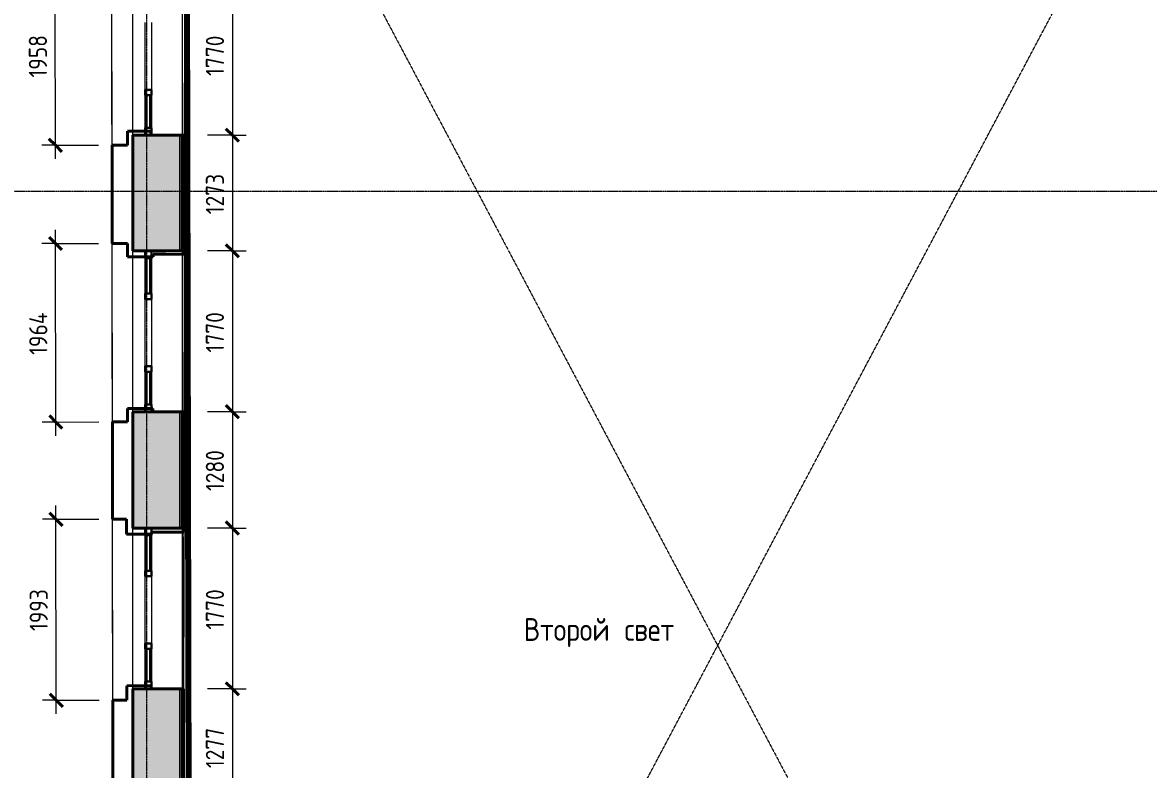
# Model space of a CAD drawing. Header units: millimetres. Extents: x -11886 to 68941, y -8130 to 45506.
# Drawn here: x 17241 to 29626, y 30494 to 38714 of the extents above; entities that cross this region are included whole.
import ezdxf

# ---------------------------------------------------------------- set-up
doc = ezdxf.new("R2010")
doc.units = ezdxf.units.MM
doc.linetypes.add('ADSK_Линия сетки', pattern=[25, 20, -2.5, 0, -2.5])
doc.linetypes.add('ADSK_Сверху', pattern=[4.5, 3, -1.5])
for name, color, linetype, lineweight in [('Аннотация', 7, 'Continuous', 9), ('Витраж', 7, 'Continuous', 18), ('Оси', 7, 'Continuous', 9), ('Панели витража', 7, 'Continuous', 18), ('Размеры', 7, 'Continuous', 9), ('Размеры-100', 7, 'Continuous', 9), ('Стены', 7, 'Continuous', 18), ('Стены внутренние', 7, 'Continuous', 18), ('Стены наружные', 7, 'Continuous', 18), ('Стены штриховка', 7, 'Continuous', 18), ('стояки', 7, 'Continuous', 9)]:
    doc.layers.add(name, color=color, linetype=linetype, lineweight=lineweight)
for name, color, linetype, lineweight, true_color in [('Линии', 7, 'Continuous', 9, 0x00a600), ('планы со стояками отопление_dwg', 7, 'Continuous', 9, 0x767676), ('Стены разрез', 7, 'Continuous', 40, 0xbb5389)]:
    doc.layers.add(name, color=color, linetype=linetype, lineweight=lineweight, true_color=true_color)
doc.styles.add('GOST Common_1', font='GOST_Common.ttf', dxfattribs={"width": 0.9, "height": 200})
doc.styles.add('GOST Common_2', font='GOST_Common.ttf', dxfattribs={"width": 0.9, "height": 250})
doc.dimstyles.new('ADSK_Основной_2_мм_Округление_до_1_мм', dxfattribs={"dimscale": 304.8, "dimtxt": 201.142999, "dimasz": 0.463911, "dimexe": 0.492126, "dimexo": 0.492126, "dimgap": 0.098425, "dimtad": 1, "dimdec": 0, "dimdsep": 46, "dimtxsty": 'GOST Common_1', "dimblk1": 'OBLIQUE', "dimblk2": 'OBLIQUE', "dimsah": 1, "dimcen": 0.09, "dimdle": 0.492126, "dimazin": 2, "dimtfac": 1, "dimtdec": 4, "dimtix": 1, "dimtmove": 0, "dimatfit": 3, "dimfxl": 1, "dimtvp": 1, "dimtolj": 1, "dimtzin": 0, "dimlwd": 20, "dimlwe": 20, "dimarcsym": 2})
doc.dimstyles.new('ADSK_Основной_2_мм_Округление_до_1_мм_2', dxfattribs={"dimscale": 304.8, "dimtxt": 201.142999, "dimasz": 0.463911, "dimexe": 0.492126, "dimexo": 0.492126, "dimgap": 0.098425, "dimtad": 1, "dimdec": 0, "dimdsep": 46, "dimtxsty": 'GOST Common_1', "dimblk1": 'OBLIQUE', "dimblk2": 'OBLIQUE', "dimsah": 1, "dimcen": 0.09, "dimdle": 0.492126, "dimazin": 2, "dimtfac": 1, "dimtdec": 4, "dimtix": 1, "dimtmove": 0, "dimatfit": 3, "dimfxl": 1, "dimtvp": 1, "dimtolj": 1, "dimtzin": 0, "dimlwd": 20, "dimlwe": 20, "dimarcsym": 2})

# ---------------------------------------------------------------- blocks, each defined once
blk = doc.blocks.new('Существующие стены 1 эт - Существующие стены 1 эт-653793-01 План 1-го этажа кладочный')
at = {"layer": 'Стены', "color": 243, "true_color": 0xbb5389}
for p, q in [((18236, 30593), (18216, 43697)), ((18226, 37364), (18223, 39322)), ((19026, 39254), (19023, 37115)), ((19023, 37115), (19026, 39254)), ((19026, 39254), (19023, 37115)), ((19026, 39203), (19023, 37474)), ((18395, 37364), (18394, 37520)), ((18394, 37520), (18591, 37520)), ((18998, 37474), (19023, 37474)), ((18226, 37364), (18395, 37364)), ((19023, 37115), (18998, 37115)), ((18998, 37115), (19023, 37115)), ((19023, 37115), (19021, 36175)), ((18230, 34318), (18227, 36282)), ((18394, 36282), (18227, 36282)), ((18394, 36135), (18394, 36282)), ((18998, 36175), (19021, 36175)), ((19021, 36175), (18998, 36175)), ((19021, 36175), (19018, 34000)), ((19018, 34000), (19021, 36175)), ((19021, 36175), (19018, 34000)), ((18591, 36136), (18394, 36135)), ((18678, 36136), (18661, 36136)), ((18679, 36163), (18678, 36136)), ((18819, 36163), (18679, 36163)), ((19021, 36162), (18819, 36163)), ((19021, 36162), (19018, 34431)), ((18396, 34318), (18396, 34466)), ((18396, 34466), (18591, 34466)), ((18661, 34466), (18676, 34466)), ((18676, 34466), (18676, 34431)), ((18998, 34431), (19018, 34431)), ((18230, 34318), (18396, 34318)), ((19018, 34000), (18998, 34000)), ((18998, 34000), (19018, 34000)), ((19018, 34000), (19016, 33047)), ((18235, 31256), (18232, 33249)), ((18385, 33249), (18232, 33249)), ((18385, 33083), (18385, 33249)), ((18591, 33083), (18385, 33083)), ((18798, 33107), (18661, 33107)), ((19016, 33107), (18798, 33107)), ((19016, 33107), (19013, 31381)), ((18998, 33047), (19016, 33047)), ((19016, 33047), (18998, 33047)), ((19016, 33047), (19012, 30846)), ((19012, 30846), (19016, 33047)), ((19016, 33047), (19012, 30846)), ((18388, 31416), (18591, 31417)), ((18388, 31256), (18388, 31416)), ((18998, 31381), (19013, 31381)), ((18235, 31256), (18388, 31256)), ((19012, 30846), (18998, 30846)), ((18998, 30846), (19012, 30846)), ((19012, 30846), (19011, 30164)), ((18233, 29415), (18236, 30593))]:
    blk.add_line(p, q, dxfattribs=at)
at = {"layer": 'Стены разрез'}
for p, q in [((18652, 37520), (18394, 37520)), ((18394, 37520), (18395, 37364)), ((18652, 37474), (18652, 37520)), ((18792, 37474), (18652, 37474)), ((19023, 37474), (18792, 37474)), ((19021, 36162), (19023, 37474)), ((18395, 37364), (18226, 37364)), ((18226, 37364), (18227, 36282)), ((18227, 36282), (18394, 36282)), ((18394, 36282), (18394, 36135)), ((18394, 36135), (18678, 36136)), ((18678, 36136), (18679, 36163)), ((18679, 36163), (18819, 36163)), ((18819, 36163), (19021, 36162)), ((18676, 34466), (18396, 34466)), ((18396, 34466), (18396, 34318)), ((18676, 34431), (18676, 34466)), ((18816, 34431), (18676, 34431)), ((19018, 34431), (18816, 34431)), ((19016, 33107), (19018, 34431)), ((18396, 34318), (18230, 34318)), ((18230, 34318), (18232, 33249)), ((18232, 33249), (18385, 33249)), ((18385, 33249), (18385, 33083)), ((18385, 33083), (18658, 33083)), ((18658, 33083), (18658, 33107)), ((18658, 33107), (18798, 33107)), ((18798, 33107), (19016, 33107)), ((18656, 31417), (18388, 31416)), ((18388, 31416), (18388, 31256)), ((18656, 31381), (18656, 31417)), ((18796, 31381), (18656, 31381)), ((19013, 31381), (18796, 31381)), ((19011, 30071), (19013, 31381)), ((18388, 31256), (18235, 31256)), ((18235, 31256), (18236, 30593)), ((18236, 30593), (18235, 30194))]:
    blk.add_line(p, q, dxfattribs=at)
blk = doc.blocks.new('Системная панель - _AR_Стекло_40мм_привязка по центру-V42-01 План 1-го этажа кладочный')
at = {"layer": 'Панели витража', "lineweight": 30}
for p, q in [((180, 20), (-180, 20)), ((-180, 20), (-180, -20)), ((180, -20), (180, 20)), ((-180, -20), (180, -20))]:
    blk.add_line(p, q, dxfattribs=at)
blk = doc.blocks.new('Прямоугольный импост - 70х20_60мм-V43-01 План 1-го этажа кладочный')
at = {"layer": 'Витраж', "lineweight": 30}
for p, q in [((-80, 35), (0, 35)), ((-80, -35), (-80, 35)), ((0, 35), (0, -35)), ((0, -35), (-80, -35))]:
    blk.add_line(p, q, dxfattribs=at)
blk = doc.blocks.new('Прямоугольный импост - 70х20_60мм-V44-01 План 1-го этажа кладочный')
at = {"layer": 'Витраж', "lineweight": 30}
for p, q in [((0, 35), (-80, 35)), ((-80, 35), (-80, -35)), ((0, -35), (0, 35)), ((-80, -35), (0, -35))]:
    blk.add_line(p, q, dxfattribs=at)
blk = doc.blocks.new('Системная панель - _AR_Стекло_40мм_привязка по центру-V45-01 План 1-го этажа кладочный')
at = {"layer": 'Панели витража', "lineweight": 30}
for p, q in [((195, 20), (-195, 20)), ((-195, 20), (-195, -20)), ((195, -20), (195, 20)), ((-195, -20), (195, -20))]:
    blk.add_line(p, q, dxfattribs=at)
blk = doc.blocks.new('Прямоугольный импост - 70х60мм-1426887-01 План 1-го этажа кладочный')
at = {"layer": 'Витраж'}
for p, q in [((-6144, 27336), (-6144, 27726)), ((-6074, 27726), (-6074, 27336))]:
    blk.add_line(p, q, dxfattribs=at)
blk = doc.blocks.new('Прямоугольный импост - 70х60мм-V16-01 План 1-го этажа кладочный')
at = {"layer": 'Витраж'}
for p, q in [((-6006, 11032), (-6006, 11392)), ((-5936, 11392), (-5936, 11032))]:
    blk.add_line(p, q, dxfattribs=at)
blk = doc.blocks.new('Прямоугольный импост - 70х60мм-1229542-01 План 1-го этажа кладочный')
at = {"layer": 'Витраж'}
for p, q in [((3738, 34638), (3738, 35378)), ((3808, 35378), (3808, 34638))]:
    blk.add_line(p, q, dxfattribs=at)
blk = doc.blocks.new('Прямоугольный импост - 70х60мм-1439128-01 План 1-го этажа кладочный')
at = {"layer": 'Витраж', "lineweight": 30}
for p, q in [((-30, 35), (30, 35)), ((-30, -35), (-30, 35)), ((30, 35), (30, -35)), ((30, -35), (-30, -35))]:
    blk.add_line(p, q, dxfattribs=at)
blk = doc.blocks.new('Системная панель - _AR_Стекло_40мм_привязка по центру-V46-01 План 1-го этажа кладочный')
at = {"layer": 'Панели витража', "lineweight": 30}
for p, q in [((180, 20), (-180, 20)), ((-180, 20), (-180, -20)), ((180, -20), (180, 20)), ((-180, -20), (180, -20))]:
    blk.add_line(p, q, dxfattribs=at)
blk = doc.blocks.new('Прямоугольный импост - 70х20_60мм-V48-01 План 1-го этажа кладочный')
at = {"layer": 'Витраж', "lineweight": 30}
for p, q in [((0, 35), (-80, 35)), ((-80, 35), (-80, -35)), ((0, -35), (0, 35)), ((-80, -35), (0, -35))]:
    blk.add_line(p, q, dxfattribs=at)
blk = doc.blocks.new('Прямоугольный импост - 70х60мм-1225009-01 План 1-го этажа кладочный')
at = {"layer": 'Витраж'}
for p, q in [((-6006, 9732), (-6006, 10092)), ((-5936, 10092), (-5936, 9732))]:
    blk.add_line(p, q, dxfattribs=at)
blk = doc.blocks.new('Прямоугольный импост - 70х60мм-V51-01 План 1-го этажа кладочный')
at = {"layer": 'Витраж', "lineweight": 30}
for p, q in [((-30, 35), (30, 35)), ((-30, -35), (-30, 35)), ((30, 35), (30, -35)), ((30, -35), (-30, -35))]:
    blk.add_line(p, q, dxfattribs=at)
blk = doc.blocks.new('планы со стояками отопление_dwg-1484427-01 План 1-го этажа кладочный')
at = {"layer": 'стояки', "color": 40, "lineweight": 80, "true_color": 0xffbf00}
blk.add_line((191438, 198942), (191477, 176909), dxfattribs=at)
blk = doc.blocks.new('DIMBLOCK10-01 План 1-го этажа кладочный')
at = {"layer": 'Размеры-100', "lineweight": 40, "transparency": 16777216}
for p, q in [((17600, 39321), (17529, 39392)), ((17600, 39321), (17671, 39251)), ((17603, 37363), (17532, 37434)), ((17603, 37363), (17674, 37292))]:
    blk.add_line(p, q, dxfattribs=at)
at = {"layer": 'Размеры-100', "lineweight": 20, "transparency": 16777216}
for p, q in [((17603, 37213), (17600, 39471)), ((17600, 39321), (17450, 39321)), ((17600, 39321), (18073, 39322)), ((17603, 37363), (17453, 37363)), ((17603, 37363), (18076, 37364))]:
    blk.add_line(p, q, dxfattribs=at)
at = {"layer": 'Размеры-100', "color": 0, "lineweight": 20, "transparency": 16777216, "insert": (17310, 38109), "char_height": 200, "width": 560.47, "attachment_point": 1, "rotation": 90, "line_spacing_factor": 1.022761, "style": 'GOST Common_1'}
blk.add_mtext('1958', dxfattribs=at)
blk = doc.blocks.new('_Oblique')
at = {"color": 0, "linetype": 'ByBlock', "lineweight": -2}
blk.add_line((-0.5, -0.5), (0.5, 0.5), dxfattribs=at)
blk = doc.blocks.new('DIMBLOCK11-01 План 1-го этажа кладочный')
at = {"layer": 'Размеры-100', "lineweight": 20, "transparency": 16777216}
for p, q in [((17607, 34167), (17604, 36431)), ((17604, 36281), (17454, 36281)), ((17604, 36281), (18077, 36282)), ((17607, 34317), (17457, 34317)), ((17607, 34317), (18080, 34318))]:
    blk.add_line(p, q, dxfattribs=at)
at = {"layer": 'Размеры-100', "lineweight": 40, "transparency": 16777216}
for p, q in [((17604, 36281), (17534, 36352)), ((17604, 36281), (17675, 36211)), ((17607, 34317), (17536, 34388)), ((17607, 34317), (17678, 34247))]:
    blk.add_line(p, q, dxfattribs=at)
at = {"layer": 'Размеры-100', "color": 0, "lineweight": 20, "transparency": 16777216, "insert": (17314, 35057), "char_height": 200, "width": 580.93, "attachment_point": 1, "rotation": 90, "line_spacing_factor": 1.022761, "style": 'GOST Common_1'}
blk.add_mtext('1964', dxfattribs=at)
blk = doc.blocks.new('DIMBLOCK12-01 План 1-го этажа кладочный')
at = {"layer": 'Размеры-100', "lineweight": 40, "transparency": 16777216}
for p, q in [((17609, 33248), (17538, 33318)), ((17609, 33248), (17680, 33177)), ((17612, 31255), (17541, 31325)), ((17612, 31255), (17683, 31184))]:
    blk.add_line(p, q, dxfattribs=at)
at = {"layer": 'Размеры-100', "lineweight": 20, "transparency": 16777216}
for p, q in [((17612, 31105), (17609, 33398)), ((17609, 33248), (17459, 33248)), ((17609, 33248), (18082, 33248)), ((17612, 31255), (17462, 31255)), ((17612, 31255), (18085, 31255))]:
    blk.add_line(p, q, dxfattribs=at)
at = {"layer": 'Размеры-100', "color": 0, "lineweight": 20, "transparency": 16777216, "insert": (17319, 32018), "char_height": 200, "width": 560.47, "attachment_point": 1, "rotation": 90, "line_spacing_factor": 1.022761, "style": 'GOST Common_1'}
blk.add_mtext('1993', dxfattribs=at)
blk = doc.blocks.new('DIMBLOCK658-01 План 1-го этажа кладочный')
at = {"layer": 'Размеры-100', "lineweight": 40, "transparency": 16777216}
for p, q in [((19549, 39244), (19478, 39315)), ((19549, 39244), (19620, 39173)), ((19549, 37474), (19478, 37545)), ((19549, 37474), (19620, 37403))]:
    blk.add_line(p, q, dxfattribs=at)
at = {"layer": 'Размеры-100', "lineweight": 20, "transparency": 16777216}
for p, q in [((19549, 39244), (19276, 39244)), ((19549, 39244), (19549, 37474)), ((19549, 39244), (19699, 39244)), ((19549, 37474), (19276, 37474)), ((19549, 37474), (19699, 37474))]:
    blk.add_line(p, q, dxfattribs=at)
at = {"layer": 'Размеры-100', "color": 0, "lineweight": 20, "transparency": 16777216, "insert": (19257, 38126), "char_height": 200, "width": 560.47, "attachment_point": 1, "rotation": 90, "line_spacing_factor": 1.022761, "style": 'GOST Common_1'}
blk.add_mtext('1770', dxfattribs=at)
blk = doc.blocks.new('DIMBLOCK659-01 План 1-го этажа кладочный')
at = {"layer": 'Размеры-100', "lineweight": 40, "transparency": 16777216}
for p, q in [((19549, 37474), (19478, 37545)), ((19549, 37474), (19620, 37403)), ((19549, 36201), (19478, 36272)), ((19549, 36201), (19620, 36130))]:
    blk.add_line(p, q, dxfattribs=at)
at = {"layer": 'Размеры-100', "lineweight": 20, "transparency": 16777216}
for p, q in [((19549, 37474), (19276, 37474)), ((19549, 37474), (19549, 36201)), ((19549, 37474), (19699, 37474)), ((19549, 36201), (19276, 36201)), ((19549, 36201), (19699, 36201))]:
    blk.add_line(p, q, dxfattribs=at)
at = {"layer": 'Размеры-100', "color": 0, "lineweight": 20, "transparency": 16777216, "insert": (19257, 36604), "char_height": 200, "width": 560.47, "attachment_point": 1, "rotation": 90, "line_spacing_factor": 1.022761, "style": 'GOST Common_1'}
blk.add_mtext('1273', dxfattribs=at)
blk = doc.blocks.new('DIMBLOCK660-01 План 1-го этажа кладочный')
at = {"layer": 'Размеры-100', "lineweight": 20, "transparency": 16777216}
for p, q in [((19549, 36201), (19276, 36201)), ((19549, 36201), (19549, 34431)), ((19549, 36201), (19699, 36201)), ((19549, 34431), (19276, 34431)), ((19549, 34431), (19699, 34431))]:
    blk.add_line(p, q, dxfattribs=at)
at = {"layer": 'Размеры-100', "lineweight": 40, "transparency": 16777216}
for p, q in [((19549, 36201), (19478, 36272)), ((19549, 36201), (19620, 36130)), ((19549, 34431), (19478, 34502)), ((19549, 34431), (19620, 34360))]:
    blk.add_line(p, q, dxfattribs=at)
at = {"layer": 'Размеры-100', "color": 0, "lineweight": 20, "transparency": 16777216, "insert": (19257, 35083), "char_height": 200, "width": 560.47, "attachment_point": 1, "rotation": 90, "line_spacing_factor": 1.022761, "style": 'GOST Common_1'}
blk.add_mtext('1770', dxfattribs=at)
blk = doc.blocks.new('DIMBLOCK661-01 План 1-го этажа кладочный')
at = {"layer": 'Размеры-100', "lineweight": 20, "transparency": 16777216}
for p, q in [((19549, 34431), (19276, 34431)), ((19549, 34431), (19549, 33151)), ((19549, 34431), (19699, 34431)), ((19549, 33151), (19276, 33151)), ((19549, 33151), (19699, 33151))]:
    blk.add_line(p, q, dxfattribs=at)
at = {"layer": 'Размеры-100', "lineweight": 40, "transparency": 16777216}
for p, q in [((19549, 34431), (19478, 34502)), ((19549, 34431), (19620, 34360)), ((19549, 33151), (19478, 33222)), ((19549, 33151), (19620, 33080))]:
    blk.add_line(p, q, dxfattribs=at)
at = {"layer": 'Размеры-100', "color": 0, "lineweight": 20, "transparency": 16777216, "insert": (19257, 33558), "char_height": 200, "width": 560.47, "attachment_point": 1, "rotation": 90, "line_spacing_factor": 1.022761, "style": 'GOST Common_1'}
blk.add_mtext('1280', dxfattribs=at)
blk = doc.blocks.new('DIMBLOCK662-01 План 1-го этажа кладочный')
at = {"layer": 'Размеры-100', "lineweight": 40, "transparency": 16777216}
for p, q in [((19549, 33151), (19478, 33222)), ((19549, 33151), (19620, 33080)), ((19549, 31381), (19478, 31452)), ((19549, 31381), (19620, 31310))]:
    blk.add_line(p, q, dxfattribs=at)
at = {"layer": 'Размеры-100', "lineweight": 20, "transparency": 16777216}
for p, q in [((19549, 33151), (19276, 33151)), ((19549, 33151), (19549, 31381)), ((19549, 33151), (19699, 33151)), ((19549, 31381), (19276, 31381)), ((19549, 31381), (19699, 31381))]:
    blk.add_line(p, q, dxfattribs=at)
at = {"layer": 'Размеры-100', "color": 0, "lineweight": 20, "transparency": 16777216, "insert": (19257, 32033), "char_height": 200, "width": 560.47, "attachment_point": 1, "rotation": 90, "line_spacing_factor": 1.022761, "style": 'GOST Common_1'}
blk.add_mtext('1770', dxfattribs=at)
blk = doc.blocks.new('DIMBLOCK663-01 План 1-го этажа кладочный')
at = {"layer": 'Размеры-100', "lineweight": 20, "transparency": 16777216}
for p, q in [((19549, 31381), (19276, 31381)), ((19549, 31381), (19549, 30104)), ((19549, 31381), (19699, 31381)), ((19549, 30104), (19276, 30104)), ((19549, 30104), (19699, 30104))]:
    blk.add_line(p, q, dxfattribs=at)
at = {"layer": 'Размеры-100', "lineweight": 40, "transparency": 16777216}
for p, q in [((19549, 31381), (19478, 31452)), ((19549, 31381), (19620, 31310)), ((19549, 30104), (19478, 30175)), ((19549, 30104), (19620, 30033))]:
    blk.add_line(p, q, dxfattribs=at)
at = {"layer": 'Размеры-100', "color": 0, "lineweight": 20, "transparency": 16777216, "insert": (19257, 30509), "char_height": 200, "width": 560.47, "attachment_point": 1, "rotation": 90, "line_spacing_factor": 1.022761, "style": 'GOST Common_1'}
blk.add_mtext('1277', dxfattribs=at)

msp = doc.modelspace()

# ---------------------------------------------------------------- hatches: boundary and pattern name
at = {"layer": 'Стены внутренние', "lineweight": 9}
h = msp.add_hatch(dxfattribs=at)
h.set_pattern_fill('FP_2', color=256, style=0, pattern_type=2)
h.set_pattern_definition([(0, (0, 0), (406.4, 101.6), [33.528, -271.272, 33.528, -271.272, -1625.6]), (0, (0, 0), (406.4, 101.6), [-609.6, 33.528, -576.072, 33.528, -271.272, -711.2]), (0, (0, 0), (406.4, 101.6), [-1524, 33.528, -169.672, 33.528, -474.472]), (120, (152.4, 50.8), (-291.18818, 301.15272), [33.528, -271.272, 33.528, -271.272, -1625.6]), (120, (152.4, 50.8), (-291.18818, 301.15272), [-609.6, 33.528, -576.072, 33.528, -271.272, -711.2]), (120, (152.4, 50.8), (-291.18818, 301.15272), [-1524, 33.528, -169.672, 33.528, -474.472]), (240, (203.2, 254), (-115.21182, -402.75272), [33.528, -271.272, 33.528, -271.272, -1625.6]), (240, (203.2, 254), (-115.21182, -402.75272), [-609.6, 33.528, -576.072, 33.528, -271.272, -711.2]), (240, (203.2, 254), (-115.21182, -402.75272), [-1524, 33.528, -169.672, 33.528, -474.472])])
h.paths.add_polyline_path([(18965.8, 20652.5), (18985.8, 20652.5), (18985.8, 22247.1), (18965.8, 22246.5), (18965.8, 20673.6)])
h.paths.add_polyline_path([(18985.8, 24017.1), (18985.8, 25289.2), (18965.8, 25289.2), (18965.8, 24017.1)])
h.paths.add_polyline_path([(18985.8, 27059.2), (18985.8, 28334.1), (18965.8, 28333.6), (18965.8, 27059.2)])
h.paths.add_polyline_path([(18965.8, 30104.1), (18985.8, 30104.1), (18985.8, 31381.2), (18965.8, 31380.6), (18965.8, 30163.6)])
h.paths.add_polyline_path([(18965.8, 33151.2), (18985.8, 33151.2), (18985.8, 34431.2), (18965.8, 34430.6), (18965.8, 33439)])
h.paths.add_polyline_path([(18985.8, 36201.2), (18985.8, 37474.2), (18965.8, 37473.6), (18965.8, 36201.2)])
h.paths.add_polyline_path([(18965.8, 39244.2), (18985.8, 39244.2), (18985.8, 40490.2), (18965.8, 40489.6), (18965.8, 39253.6)])
h.paths.add_polyline_path([(18965.8, 42260.2), (18985.8, 42260.2), (18985.8, 43015.1), (18965.8, 43015.1), (18965.8, 42351.4)])
at = {"layer": 'Стены наружные', "true_color": 0xc0c0c0}
h = msp.add_hatch(color=9, dxfattribs=at)
h.paths.add_polyline_path([(18455.8, 20408.6), (18945.5, 20408.6), (18945.1, 20652.4), (18965.8, 20652.5), (18965.8, 22247.1), (18455.8, 22246.8), (18455.8, 20420.5)])
h.paths.add_polyline_path([(18965.8, 24017.1), (18965.8, 25289.2), (18455.8, 25289.2), (18455.8, 24017.1), (18882.8, 24017.1)])
h.paths.add_polyline_path([(18965.8, 27059.2), (18965.8, 28334.1), (18455.8, 28334.1), (18455.8, 27059.2), (18882.8, 27059.2)])
h.paths.add_polyline_path([(18965.8, 30104.1), (18965.8, 31381.2), (18455.8, 31381), (18455.8, 30104.1), (18882.8, 30104.1)])
h.paths.add_polyline_path([(18882.8, 33151.2), (18965.8, 33151.2), (18965.8, 34431.2), (18455.8, 34431.2), (18455.8, 33151.2)])
h.paths.add_polyline_path([(18882.8, 36201.2), (18965.8, 36201.2), (18965.8, 37474.2), (18455.8, 37474.2), (18455.8, 36201.2)])
h.paths.add_polyline_path([(18455.8, 39244.2), (18965.8, 39244.2), (18965.8, 40490.2), (18455.8, 40490.2), (18455.8, 39848.3)])
h.paths.add_polyline_path([(18882.8, 42260.2), (18965.8, 42260.2), (18965.8, 43015.1), (18455.8, 43015.1), (18455.8, 42260.2), (18677.2, 42260.2)])

# ---------------------------------------------------------------- linework, layer by layer
at = {"layer": 'Линии', "linetype": 'ADSK_Сверху'}
for p, q in [((18997.8, 42983.1), (30775, 20733.8)), ((18997.8, 20729.6), (30775, 42983.1))]:
    msp.add_line(p, q, dxfattribs=at)
at = {"layer": 'Оси', "linetype": 'ADSK_Линия сетки'}
for p, q in [((18609.9, -7330.4), (18609.9, 44534.8)), ((-11086.2, 36856.8), (57141.7, 36856.8))]:
    msp.add_line(p, q, dxfattribs=at)
at = {"layer": 'Стены внутренние'}
for p, q in [((18997.8, 39244.2), (18997.8, 37474.2)), ((18965.8, 37474.2), (18965.8, 36201.2)), ((18997.8, 36201.2), (18997.8, 34431.2)), ((18965.8, 34431.2), (18965.8, 33151.2)), ((18997.8, 33151.2), (18997.8, 31381.2)), ((18965.8, 31381.2), (18965.8, 30104.1))]:
    msp.add_line(p, q, dxfattribs=at)
at = {"layer": 'Стены внутренние', "lineweight": 40}
for p, q in [((18997.8, 37474.2), (18965.8, 37474.2)), ((18997.8, 36201.2), (18997.8, 37474.2)), ((18965.8, 36201.2), (18997.8, 36201.2)), ((18997.8, 34431.2), (18965.8, 34431.2)), ((18997.8, 33151.2), (18997.8, 34431.2)), ((18965.8, 33151.2), (18997.8, 33151.2)), ((18997.8, 31381.2), (18965.8, 31381.2)), ((18997.8, 30104.1), (18997.8, 31381.2))]:
    msp.add_line(p, q, dxfattribs=at)
at = {"layer": 'Стены наружные'}
for p, q in [((18455.8, 37474.2), (18455.8, 39244.2)), ((18455.8, 34431.2), (18455.8, 36201.2)), ((18455.8, 31381.2), (18455.8, 33151.2))]:
    msp.add_line(p, q, dxfattribs=at)
at = {"layer": 'Стены наружные', "lineweight": 40}
for p, q in [((18455.8, 37474.2), (18455.8, 36201.2)), ((18965.8, 37474.2), (18455.8, 37474.2)), ((18455.8, 36201.2), (18965.8, 36201.2)), ((18455.8, 34431.2), (18455.8, 33151.2)), ((18965.8, 34431.2), (18455.8, 34431.2)), ((18455.8, 33151.2), (18965.8, 33151.2)), ((18455.8, 31381.2), (18455.8, 30104.1)), ((18965.8, 31381.2), (18455.8, 31381.2))]:
    msp.add_line(p, q, dxfattribs=at)
at = {"layer": 'Стены штриховка'}
for p, q in [((18985.8, 37474.2), (18985.8, 36201.2)), ((18995.8, 37474.2), (18995.8, 36201.2)), ((18985.8, 34431.2), (18985.8, 33151.2)), ((18995.8, 34431.2), (18995.8, 33151.2)), ((18985.8, 31381.2), (18985.8, 30104.1)), ((18995.8, 31381.2), (18995.8, 30104.1))]:
    msp.add_line(p, q, dxfattribs=at)

# ---------------------------------------------------------------- block references
at = {"layer": 'Витраж'}
for name, p, rotation in [('Прямоугольный импост - 70х60мм-1229542-01 План 1-го этажа кладочный', (22399.3, 73351.8), 180), ('Прямоугольный импост - 70х20_60мм-V48-01 План 1-го этажа кладочный', (18625.8, 37474.2), 269.9999999999999), ('Прямоугольный импост - 70х60мм-1229542-01 План 1-го этажа кладочный', (22399.3, 70308.8), 180), ('Прямоугольный импост - 70х20_60мм-V44-01 План 1-го этажа кладочный', (18625.8, 34431.2), 269.9999999999999), ('Прямоугольный импост - 70х60мм-1229542-01 План 1-го этажа кладочный', (22399.3, 67258.8), 180), ('Прямоугольный импост - 70х20_60мм-V44-01 План 1-го этажа кладочный', (18625.8, 31381.2), 269.9999999999999)]:
    msp.add_blockref(name, p, dxfattribs=dict(at, rotation=rotation))
at = {"layer": 'Витраж', "extrusion": (0, 0, -1), "rotation": 90.00000000000007}
for name, p in [('Прямоугольный импост - 70х60мм-V51-01 План 1-го этажа кладочный', (-18625.8, 37944.2)), ('Прямоугольный импост - 70х20_60мм-V43-01 План 1-го этажа кладочный', (-18625.8, 36201.2)), ('Прямоугольный импост - 70х60мм-1439128-01 План 1-го этажа кладочный', (-18625.8, 35701.2)), ('Прямоугольный импост - 70х60мм-1439128-01 План 1-го этажа кладочный', (-18625.8, 34901.2)), ('Прямоугольный импост - 70х20_60мм-V43-01 План 1-го этажа кладочный', (-18625.8, 33151.2)), ('Прямоугольный импост - 70х60мм-1439128-01 План 1-го этажа кладочный', (-18625.8, 32651.2)), ('Прямоугольный импост - 70х60мм-1439128-01 План 1-го этажа кладочный', (-18625.8, 31851.2))]:
    msp.add_blockref(name, p, dxfattribs=at)
at = {"layer": 'Витраж'}
for name, p in [('Прямоугольный импост - 70х60мм-1225009-01 План 1-го этажа кладочный', (24596.9, 27822.2)), ('Прямоугольный импост - 70х60мм-1426887-01 План 1-го этажа кладочный', (24734.6, 8394.8)), ('Прямоугольный импост - 70х60мм-V16-01 План 1-го этажа кладочный', (24596.9, 23479.2)), ('Прямоугольный импост - 70х60мм-1426887-01 План 1-го этажа кладочный', (24734.6, 5344.8)), ('Прямоугольный импост - 70х60мм-V16-01 План 1-го этажа кладочный', (24596.9, 20429.3))]:
    msp.add_blockref(name, p, dxfattribs=at)
at = {"layer": 'Панели витража', "rotation": 89.99999999999993}
for name, p in [('Системная панель - _AR_Стекло_40мм_привязка по центру-V46-01 План 1-го этажа кладочный', (18625.8, 37734.2)), ('Системная панель - _AR_Стекло_40мм_привязка по центру-V45-01 План 1-го этажа кладочный', (18625.8, 35926.2)), ('Системная панель - _AR_Стекло_40мм_привязка по центру-V42-01 План 1-го этажа кладочный', (18625.8, 34691.2)), ('Системная панель - _AR_Стекло_40мм_привязка по центру-V45-01 План 1-го этажа кладочный', (18625.8, 32876.2)), ('Системная панель - _AR_Стекло_40мм_привязка по центру-V42-01 План 1-го этажа кладочный', (18625.8, 31641.2))]:
    msp.add_blockref(name, p, dxfattribs=at)
at = {"layer": 'планы со стояками отопление_dwg', "color": 6, "true_color": 0xff00ff}
msp.add_blockref('планы со стояками отопление_dwg-1484427-01 План 1-го этажа кладочный', (-172395.5, -156077), dxfattribs=at)
at = {"layer": 'Стены разрез'}
msp.add_blockref('Существующие стены 1 эт - Существующие стены 1 эт-653793-01 План 1-го этажа кладочный', (0, 0), dxfattribs=at)

# ---------------------------------------------------------------- texts
at = {"layer": 'Аннотация', "char_height": 250, "attachment_point": 1, "style": 'GOST Common_2'}
for s, insert, width in [('Второй', (22754.2, 32159.4), 1248.227), ('\\fGOST Common|b0|i0|c204|p34|;\\W.9; ', (23784.1, 32159.4), 93.797), ('свет', (23861.4, 32159.4), 800.886)]:
    msp.add_mtext(s, dxfattribs=dict(at, insert=insert, width=width))

# ---------------------------------------------------------------- dimensions: what is measured, and where the dimension line sits
at = {"layer": 'Размеры', "lineweight": 20}
for base, p1, p2, angle, dimstyle, override, picture, middle in [((17599.9, 39321.4), (18225.6, 37364), (18222.7, 39322.3), 270.08423, 'ADSK_Основной_2_мм_Округление_до_1_мм', {"dimpost": '<>', "dimfxl": 1958.339927}, 'DIMBLOCK10-01 План 1-го этажа кладочный', (17731.3, 38342.4)), ((19548.8, 37474.2), (19125.8, 39244.2), (19125.8, 37474.2), 90, 'ADSK_Основной_2_мм_Округление_до_1_мм_2', {"dimpost": '<>', "dimfxl": 1770}, 'DIMBLOCK658-01 План 1-го этажа кладочный', (19418.8, 38359.2)), ((19548.8, 36201.2), (19125.8, 37474.2), (19125.8, 36201.2), 90, 'ADSK_Основной_2_мм_Округление_до_1_мм_2', {"dimpost": '<>', "dimfxl": 1273.013045}, 'DIMBLOCK659-01 План 1-го этажа кладочный', (19418.8, 36837.7)), ((17604.4, 36281.3), (18230.1, 34318.1), (18227.2, 36282.2), 270.08423, 'ADSK_Основной_2_мм_Округление_до_1_мм', {"dimpost": '<>', "dimfxl": 1964.115812}, 'DIMBLOCK11-01 План 1-го этажа кладочный', (17735.8, 35299.4)), ((19548.8, 34431.2), (19125.8, 36201.2), (19125.8, 34431.2), 90, 'ADSK_Основной_2_мм_Округление_до_1_мм_2', {"dimpost": '<>', "dimfxl": 1770}, 'DIMBLOCK660-01 План 1-го этажа кладочный', (19418.8, 35316.2)), ((19548.8, 33151.2), (19125.8, 34431.2), (19125.8, 33151.2), 90, 'ADSK_Основной_2_мм_Округление_до_1_мм_2', {"dimpost": '<>', "dimfxl": 1279.96875}, 'DIMBLOCK661-01 План 1-го этажа кладочный', (19418.8, 33791.2)), ((17608.8, 33247.7), (18234.6, 31255.7), (18231.7, 33248.7), 270.08423, 'ADSK_Основной_2_мм_Округление_до_1_мм', {"dimpost": '<>', "dimfxl": 1992.936508}, 'DIMBLOCK12-01 План 1-го этажа кладочный', (17740.3, 32251.5)), ((19548.8, 31381.2), (19125.8, 33151.2), (19125.8, 31381.2), 90, 'ADSK_Основной_2_мм_Округление_до_1_мм_2', {"dimpost": '<>', "dimfxl": 1770}, 'DIMBLOCK662-01 План 1-го этажа кладочный', (19418.8, 32266.2)), ((19548.8, 30104.1), (19125.8, 31381.2), (19125.8, 30104.1), 90, 'ADSK_Основной_2_мм_Округление_до_1_мм_2', {"dimpost": '<>', "dimfxl": 1277.049131}, 'DIMBLOCK663-01 План 1-го этажа кладочный', (19418.8, 30742.7))]:
    dim = msp.add_linear_dim(base=base, p1=p1, p2=p2, angle=angle, dimstyle=dimstyle, override=override, dxfattribs=at)
    dim.commit()
    dim.dimension.update_dxf_attribs({"geometry": picture, "text_midpoint": middle})

doc.saveas('drawing.dxf')
